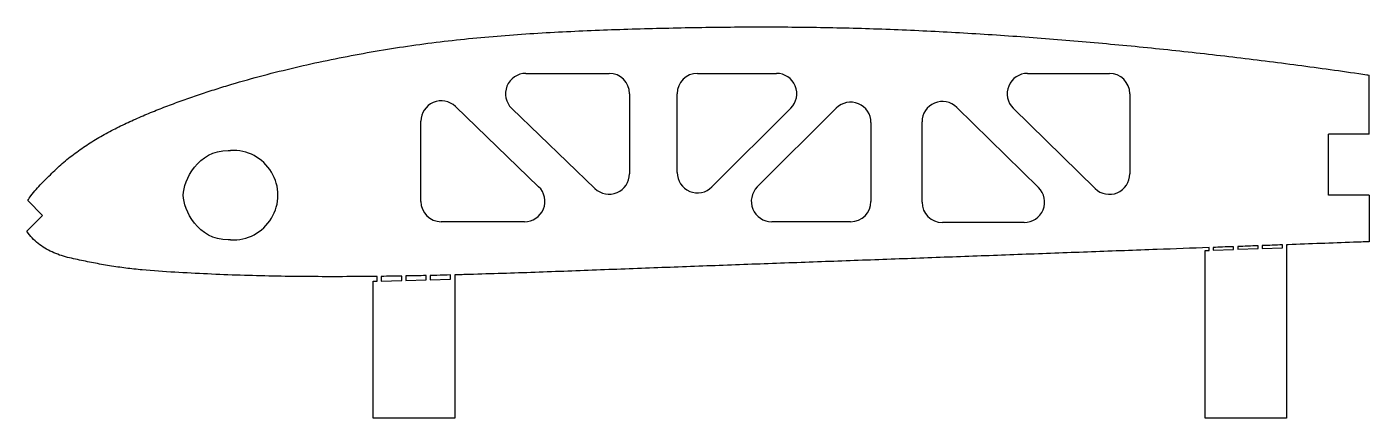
# Model space of a CAD drawing. Header units: millimetres. Extents: x 14.1 to 79.9, y -10 to 9.2.
import ezdxf

# ---------------------------------------------------------------- set-up
doc = ezdxf.new("R2010")
doc.units = ezdxf.units.MM

msp = doc.modelspace()

# ---------------------------------------------------------------- linework, layer by layer
at = {"color": 7, "linetype": 'Continuous', "lineweight": 25}
for p, q in [((38.539, 6.931), (42.622, 6.931)), ((46.958, 6.931), (50.829, 6.931)), ((63.147, 6.931), (67.159, 6.931)), ((79.901, 3.95), (79.901, 6.848)), ((43.622, 5.931), (43.622, 1.998)), ((45.958, 2.061), (45.958, 5.931)), ((68.159, 5.931), (68.159, 1.992)), ((35.084, 5.3), (39.167, 1.367)), ((41.928, 1.278), (37.845, 5.211)), ((51.536, 5.224), (47.665, 1.354)), ((49.889, 1.354), (53.76, 5.224)), ((59.67, 5.261), (63.682, 1.322)), ((66.458, 1.278), (62.447, 5.218)), ((33.39, 0.646), (33.39, 4.58)), ((55.467, 4.517), (55.467, 0.646)), ((57.97, 0.608), (57.97, 4.548)), ((79.901, 3.95), (77.901, 3.95)), ((77.901, 0.95), (77.901, 3.95)), ((14.105, 0.683), (14.838, -0.05)), ((79.901, 0.95), (77.901, 0.95)), ((79.901, 0.95), (79.901, -1.336)), ((14.838, -0.05), (14.064, -0.824)), ((38.473, -0.354), (34.39, -0.354)), ((54.467, -0.354), (50.596, -0.354)), ((62.981, -0.392), (58.97, -0.392)), ((71.851, -1.768), (72.054, -1.76)), ((71.851, -10), (71.851, -1.768)), ((72.054, -1.76), (72.054, -1.624)), ((72.253, -1.616), (72.253, -1.753)), ((72.253, -1.753), (73.253, -1.716)), ((73.253, -1.716), (73.253, -1.58)), ((73.453, -1.572), (73.453, -1.709)), ((73.453, -1.709), (74.452, -1.672)), ((74.452, -1.672), (74.452, -1.536)), ((74.652, -1.528), (74.652, -1.665)), ((74.652, -1.665), (75.651, -1.628)), ((75.651, -1.628), (75.651, -1.492)), ((75.851, -1.484), (75.851, -10)), ((31.048, -3.276), (31.249, -3.271)), ((31.048, -10), (31.048, -3.276)), ((31.249, -3.271), (31.249, -3.039)), ((31.449, -3.037), (31.449, -3.266)), ((31.449, -3.266), (32.449, -3.242)), ((32.449, -3.242), (32.449, -3.022)), ((32.649, -3.018), (32.649, -3.237)), ((32.649, -3.237), (33.648, -3.212)), ((33.648, -3.212), (33.648, -2.998)), ((33.848, -2.994), (33.848, -3.207)), ((33.848, -3.207), (34.848, -3.182)), ((34.848, -3.182), (34.848, -2.969)), ((35.048, -2.964), (35.048, -10)), ((35.048, -10), (31.048, -10)), ((75.851, -10), (71.851, -10))]:
    msp.add_line(p, q, dxfattribs=at)
for centre, radius, start, end in [((38.539, 5.931), 1, 90, 226.07283), ((42.622, 5.931), 1, 0, 90), ((46.958, 5.931), 1, 90, 180), ((50.829, 5.931), 1, 315, 90), ((63.147, 5.931), 1, 90, 225.51775), ((67.159, 5.931), 1, 0, 90), ((34.39, 4.58), 1, 46.07283, 180), ((54.467, 4.517), 1, 360, 135), ((58.97, 4.548), 1, 45.51775, 180), ((24.178, 0.95), 2.2, 266.86371, 93.13629), ((42.622, 1.998), 1, 226.07283, 0), ((46.958, 2.061), 1, 180, 315), ((67.159, 1.992), 1, 225.51775, 0), ((38.473, 0.646), 1, 270, 46.07283), ((50.596, 0.646), 1, 135, 270), ((62.981, 0.608), 1, 270, 45.51775), ((34.39, 0.646), 1, 180, 270), ((54.467, 0.646), 1, 270, 0), ((58.97, 0.608), 1, 180, 270)]:
    msp.add_arc(centre, radius, start, end, dxfattribs=at)
for points, knots in [([(14.105, 0.683), (14.155, 0.765), (14.284, 0.955), (14.515, 1.236), (14.789, 1.53), (15.072, 1.815), (15.359, 2.096), (15.652, 2.371), (16.055, 2.724), (16.584, 3.135), (17.253, 3.581), (17.949, 3.983), (18.662, 4.353), (19.391, 4.693), (20.13, 5.008), (20.877, 5.303), (21.631, 5.582), (22.389, 5.847), (23.152, 6.1), (24.174, 6.42), (25.462, 6.787), (27.02, 7.181), (28.588, 7.533), (30.164, 7.848), (31.747, 8.124), (33.336, 8.362), (35.463, 8.624), (38.131, 8.86), (41.34, 9.033), (44.552, 9.139), (47.765, 9.207), (50.979, 9.221), (54.193, 9.176), (57.405, 9.064), (60.614, 8.892), (63.82, 8.668), (67.022, 8.398), (70.221, 8.083), (73.414, 7.722), (76.602, 7.317), (78.763, 7.014), (79.862, 6.853), (79.901, 6.848)], [0.4975037, 0.4975037, 0.4975037, 0.4975037, 0.4988977, 0.5008465, 0.5027953, 0.5047441, 0.506693, 0.5086418, 0.5105906, 0.5144882, 0.5183859, 0.5222835, 0.5261812, 0.5300788, 0.5339764, 0.5378741, 0.5417717, 0.5456693, 0.549567, 0.5534646, 0.5612599, 0.5690552, 0.5768504, 0.5846457, 0.592441, 0.6002363, 0.6080316, 0.6236221, 0.6392127, 0.6548032, 0.6703938, 0.6859843, 0.7015749, 0.7171654, 0.732756, 0.7483465, 0.7639371, 0.7795276, 0.7951182, 0.8107087, 0.8262993, 0.8268719, 0.8268719, 0.8268719, 0.8268719]), ([(23.938, -1.25), (22.471, -1.25), (21.738, 0.217), (21.738, 1.683), (22.471, 3.15), (23.938, 3.15)], [0, 0, 0, 0, 0.5, 0.5, 1, 1, 1, 1]), ([(31.249, -3.039), (31.152, -3.04), (30.519, -3.047), (29.351, -3.055), (27.744, -3.05), (26.137, -3.028), (24.531, -2.988), (22.925, -2.923), (21.32, -2.842), (19.984, -2.754), (18.919, -2.637), (18.123, -2.523), (17.334, -2.375), (16.545, -2.22), (15.762, -2.04), (15.138, -1.785), (14.691, -1.487), (14.385, -1.227), (14.182, -0.997), (14.084, -0.856), (14.064, -0.824)], [0.40393916, 0.40393916, 0.40393916, 0.40393916, 0.40535437, 0.41314965, 0.42094492, 0.4287402, 0.43653547, 0.44433075, 0.45212603, 0.4599213, 0.46381894, 0.46771658, 0.47161422, 0.47551186, 0.47940949, 0.48330713, 0.48525595, 0.48720477, 0.48915359, 0.48970027, 0.48970027, 0.48970027, 0.48970027]), ([(72.054, -1.624), (71.202, -1.655), (69.28, -1.725), (66.287, -1.835), (63.075, -1.954), (59.864, -2.072), (56.652, -2.19), (53.441, -2.307), (50.229, -2.423), (47.018, -2.541), (43.806, -2.661), (41.13, -2.764), (38.989, -2.842), (37.383, -2.896), (36.069, -2.936), (35.291, -2.958), (35.048, -2.964)], [0.2058648, 0.2058648, 0.2058648, 0.2058648, 0.2182677, 0.2338583, 0.2494488, 0.2650394, 0.2806299, 0.2962205, 0.3118111, 0.3274016, 0.3429922, 0.3585827, 0.366378, 0.3741733, 0.3819685, 0.3855064, 0.3855064, 0.3855064, 0.3855064]), ([(73.253, -1.58), (73.072, -1.586), (72.739, -1.599), (72.406, -1.611), (72.253, -1.616)], [0.200043265, 0.200043265, 0.200043265, 0.200043265, 0.202677185, 0.20489451, 0.20489451, 0.20489451, 0.20489451]), ([(79.901, -1.336), (79.645, -1.345), (78.319, -1.394), (76.969, -1.443), (75.875, -1.483), (75.851, -1.484)], [0.16776985, 0.16776985, 0.16776985, 0.16776985, 0.17149608, 0.18708663, 0.18743002, 0.18743002, 0.18743002, 0.18743002]), ([(34.848, -2.969), (34.622, -2.975), (34.289, -2.984), (33.956, -2.991), (33.848, -2.994)], [0.386476661, 0.386476661, 0.386476661, 0.386476661, 0.389763817, 0.391327829, 0.391327829, 0.391327829, 0.391327829])]:
    msp.add_open_spline(points, degree=3, knots=knots, dxfattribs=at)
for points in [[(23.938, 3.15), (23.958, 3.15), (23.998, 3.149), (24.038, 3.148), (24.058, 3.147)], [(24.058, -1.247), (24.038, -1.248), (23.998, -1.25), (23.958, -1.25), (23.938, -1.25)], [(74.452, -1.536), (74.119, -1.548), (73.786, -1.56), (73.453, -1.572)], [(75.651, -1.492), (75.318, -1.504), (74.985, -1.516), (74.652, -1.528)], [(32.449, -3.022), (32.115, -3.027), (31.782, -3.032), (31.449, -3.037)], [(33.648, -2.998), (33.315, -3.005), (32.982, -3.012), (32.649, -3.018)]]:
    msp.add_open_spline(points, degree=3, dxfattribs=at)

doc.saveas('drawing.dxf')
